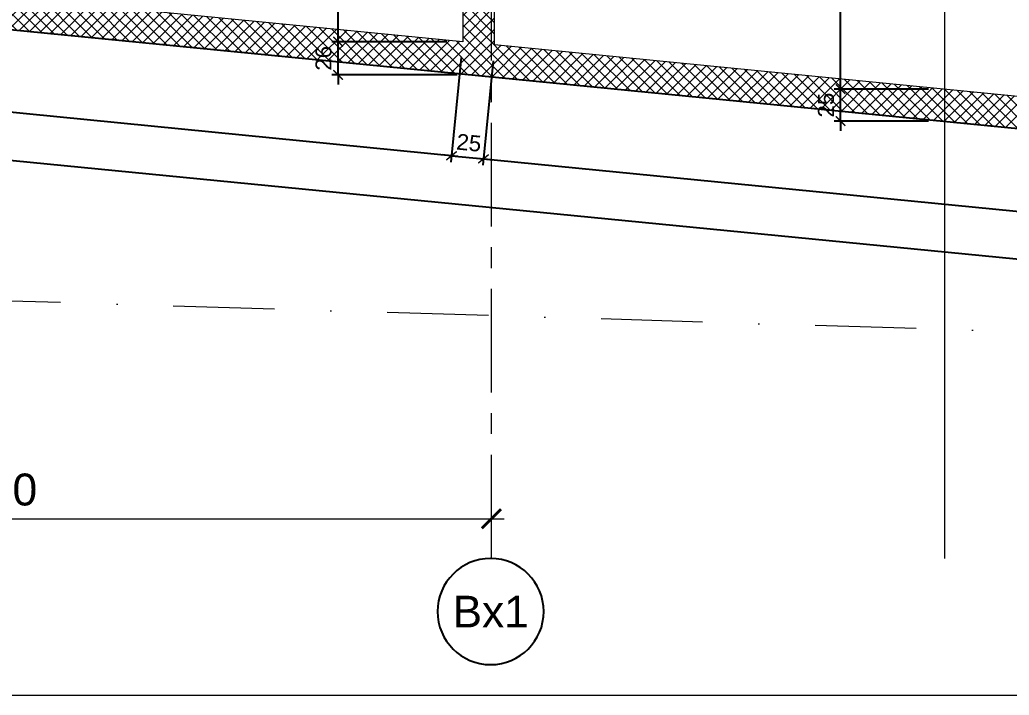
# Model space of a CAD drawing. Header units: centimetres. Extents: x 54080 to 59633, y -55119 to -48218.
# Drawn here: x 57873 to 58648, y -55119 to -54590 of the extents above; entities that cross this region are included whole.
import ezdxf
from ezdxf.enums import TextEntityAlignment as Align

# ---------------------------------------------------------------- set-up
doc = ezdxf.new("R2010")
doc.units = ezdxf.units.CM
doc.header["$LTSCALE"] = 50
doc.header["$MEASUREMENT"] = 0
for name, pattern in [('23486-A01$0${ Chain Double-Dash }', [0]), ('AXES', [2, 1.25, -0.25, 0.25, -0.25]), ('CACHE', [0.375, 0.25, -0.125]), ('CONTINU', [0]), ('Dot & Dashed', [335.138881, 158.75, -88.194444, 0, -88.194437])]:
    doc.linetypes.add(name, pattern=pattern)
doc.layers.get('0').update_dxf_attribs({"color": 8})
for name, color, linetype in [('AXES', 10, 'AXES'), ('BETON COUPE', 3, 'CONTINU'), ('BORD', 5, 'Continuous'), ('COTE 50ème', 1, 'Continuous')]:
    doc.layers.add(name, color=color, linetype=linetype)
for name, color, linetype, lineweight in [('BETON CACHE', 4, 'CACHE', 5), ('BETON HACHURE', 253, 'Continuous', 13), ('MACONNERIE COUPE', 7, 'Continuous', 30)]:
    doc.layers.add(name, color=color, linetype=linetype, lineweight=lineweight)
doc.layers.add('FMULT', color=150, linetype='Continuous', plot=False)
doc.layers.add('HORS GEL', color=7, linetype='CACHE', lineweight=15, true_color=0x00661a)
doc.styles.add('FN_TEXT_1.50', font='arial.ttf', dxfattribs={"height": 10})
doc.styles.add('RS_TEXT_1.50', font='arial.ttf', dxfattribs={"height": 12.5})
doc.styles.add('RS_TXT_100', font='arial.ttf', dxfattribs={"height": 25})
doc.styles.add('RS_TXT_50', font='arial.ttf', dxfattribs={"height": 12.5})
doc.dimstyles.new('RS_100CM_LINEAIRE', dxfattribs={"dimscale": 10, "dimtxt": 25, "dimasz": 1.5, "dimexe": 1, "dimexo": 2.5, "dimgap": 1, "dimtad": 1, "dimdec": 1, "dimrnd": 0.5, "dimdsep": 46, "dimtxsty": 'RS_TXT_100', "dimblk1": 'ARCHTICK', "dimblk2": 'ARCHTICK', "dimsah": 1, "dimcen": 2.5, "dimdle": 1, "dimclrt": 4, "dimadec": 0, "dimazin": 2, "dimtfac": 1, "dimtdec": 1, "dimtix": 1, "dimtmove": 2, "dimatfit": 3, "dimfxl": 1, "dimtolj": 1, "dimtzin": 0, "dimarcsym": 0})
doc.dimstyles.new('RS_50CM_LINEAIRE', dxfattribs={"dimscale": 5, "dimtxt": 12.5, "dimasz": 1.5, "dimexe": 1, "dimexo": 2.5, "dimgap": 1, "dimtad": 1, "dimdec": 1, "dimrnd": 0.5, "dimdsep": 46, "dimtxsty": 'RS_TXT_50', "dimblk1": 'ARCHTICK', "dimblk2": 'ARCHTICK', "dimsah": 1, "dimcen": 2.5, "dimdle": 1, "dimclrt": 4, "dimadec": 0, "dimazin": 2, "dimtfac": 1, "dimtdec": 1, "dimtix": 1, "dimtmove": 2, "dimatfit": 3, "dimfxl": 1, "dimtolj": 1, "dimtzin": 0, "dimarcsym": 0})

# ---------------------------------------------------------------- blocks, each defined once
blk = doc.blocks.new('AXES_FN')
at = {"color": 0, "linetype": 'Continuous'}
blk.add_circle((0, 15), 22.18, dxfattribs=at)
at = {"color": 0, "style": 'FN_TEXT_1.50'}
blk.add_attdef('AXES', text='', height=12.5, dxfattribs=at).set_placement((-48.89, 20.63), align=Align.MIDDLE_CENTER)
blk = doc.blocks.new('_ArchTick')
at = {"color": 0, "linetype": 'ByBlock', "const_width": 0.15}
blk.add_lwpolyline([(-0.5, -0.5), (0.5, 0.5)], dxfattribs=at)
blk = doc.blocks.new('*D129')
at = {"layer": 'AXES', "color": 0, "linetype": 'Continuous', "lineweight": -2, "ltscale": 0.5, "transparency": 16777216}
for p, q in [((73433.45, -46019.73), (73433.45, -46003.66)), ((74203.45, -46019.73), (74203.45, -46003.66)), ((73423.45, -46013.66), (74213.45, -46013.66))]:
    blk.add_line(p, q, dxfattribs=at)
at = {"layer": 'Defpoints', "color": 0, "linetype": 'Continuous', "ltscale": 0.5, "transparency": 16777216}
for p in [(74203.45, -46013.66), (73433.45, -46044.73), (74203.45, -46044.73)]:
    blk.add_point(p, dxfattribs=at)
at = {"layer": 'AXES', "color": 0, "linetype": 'Continuous', "lineweight": -2, "ltscale": 0.5, "transparency": 16777216, "xscale": 15, "yscale": 15, "zscale": 15, "rotation": 180}
blk.add_blockref('_ArchTick', (73433.45, -46013.66), dxfattribs=at)
at = {"layer": 'AXES', "color": 0, "linetype": 'Continuous', "lineweight": -2, "ltscale": 0.5, "transparency": 16777216, "xscale": 15, "yscale": 15, "zscale": 15}
blk.add_blockref('_ArchTick', (74203.45, -46013.66), dxfattribs=at)
at = {"layer": 'AXES', "color": 4, "linetype": 'Continuous', "lineweight": 5, "ltscale": 0.5, "transparency": 16777216, "insert": (73818.45, -45990.9), "char_height": 25, "attachment_point": 5, "style": 'RS_TXT_100'}
blk.add_mtext('\\A1;770', dxfattribs=at)
blk = doc.blocks.new('*D986')
at = {"layer": 'COTE 50ème', "color": 0, "lineweight": -2, "ltscale": 0.5, "transparency": 16777216}
for p, q in [((58122.54, -54607.62), (58122.54, -54600.12)), ((58207.67, -54607.62), (58117.54, -54607.62)), ((58122.54, -54633.54), (58122.54, -54607.62)), ((58215.88, -54633.54), (58117.54, -54633.54)), ((58122.54, -54633.54), (58122.54, -54641.04))]:
    blk.add_line(p, q, dxfattribs=at)
at = {"layer": 'Defpoints', "color": 0, "ltscale": 0.5, "transparency": 16777216}
for p in [(58122.54, -54607.62), (58220.17, -54607.62), (58228.38, -54633.54)]:
    blk.add_point(p, dxfattribs=at)
at = {"layer": 'COTE 50ème', "color": 0, "lineweight": -2, "ltscale": 0.5, "transparency": 16777216, "xscale": 7.5, "yscale": 7.5, "zscale": 7.5}
for p, rotation in [((58122.54, -54607.62), 270), ((58122.54, -54633.54), 90)]:
    blk.add_blockref('_ArchTick', p, dxfattribs=dict(at, rotation=rotation))
at = {"layer": 'COTE 50ème', "color": 4, "ltscale": 0.5, "transparency": 16777216, "insert": (58111.16, -54620.58), "char_height": 12.5, "attachment_point": 5, "rotation": 90, "style": 'RS_TXT_50'}
blk.add_mtext('\\A1;26', dxfattribs=at)
blk = doc.blocks.new('*D987')
at = {"layer": 'COTE 50ème', "color": 0, "lineweight": -2, "ltscale": 0.5, "transparency": 16777216}
for p, q in [((58122.54, -54612.62), (58122.54, -54117.36)), ((58145.17, -54122.36), (58117.54, -54122.36)), ((58207.67, -54607.62), (58117.54, -54607.62))]:
    blk.add_line(p, q, dxfattribs=at)
at = {"layer": 'Defpoints', "color": 0, "ltscale": 0.5, "transparency": 16777216}
for p in [(58122.54, -54122.36), (58157.67, -54122.36), (58220.17, -54607.62)]:
    blk.add_point(p, dxfattribs=at)
at = {"layer": 'COTE 50ème', "color": 0, "lineweight": -2, "ltscale": 0.5, "transparency": 16777216, "xscale": 7.5, "yscale": 7.5, "zscale": 7.5}
for p, rotation in [((58122.54, -54122.36), 90), ((58122.54, -54607.62), 270)]:
    blk.add_blockref('_ArchTick', p, dxfattribs=dict(at, rotation=rotation))
at = {"layer": 'COTE 50ème', "color": 4, "ltscale": 0.5, "transparency": 16777216, "insert": (58111.16, -54364.99), "char_height": 12.5, "attachment_point": 5, "rotation": 90, "style": 'RS_TXT_50'}
blk.add_mtext('\\A1;485.5', dxfattribs=at)
blk = doc.blocks.new('*D1005')
at = {"layer": 'COTE 50ème', "color": 0, "lineweight": -2, "ltscale": 0.5, "transparency": 16777216}
for p, q in [((58516.22, -54644.69), (58516.22, -54637.19)), ((58585.17, -54644.69), (58511.22, -54644.69)), ((58516.22, -54669.81), (58516.22, -54644.69)), ((58585.17, -54669.81), (58511.22, -54669.81)), ((58516.22, -54669.81), (58516.22, -54677.31))]:
    blk.add_line(p, q, dxfattribs=at)
at = {"layer": 'Defpoints', "color": 0, "ltscale": 0.5, "transparency": 16777216}
for p in [(58516.22, -54644.69), (58597.67, -54644.69), (58597.67, -54669.81)]:
    blk.add_point(p, dxfattribs=at)
at = {"layer": 'COTE 50ème', "color": 0, "lineweight": -2, "ltscale": 0.5, "transparency": 16777216, "xscale": 7.5, "yscale": 7.5, "zscale": 7.5}
for p, rotation in [((58516.22, -54644.69), 270), ((58516.22, -54669.81), 90)]:
    blk.add_blockref('_ArchTick', p, dxfattribs=dict(at, rotation=rotation))
at = {"layer": 'COTE 50ème', "color": 4, "ltscale": 0.5, "transparency": 16777216, "insert": (58504.84, -54657.25), "char_height": 12.5, "attachment_point": 5, "rotation": 90, "style": 'RS_TXT_50'}
blk.add_mtext('\\A1;25', dxfattribs=at)
blk = doc.blocks.new('*D1006')
at = {"layer": 'COTE 50ème', "color": 0, "lineweight": -2, "ltscale": 0.5, "transparency": 16777216}
for p, q in [((58516.22, -54649.69), (58516.22, -53442.36)), ((58565.17, -53447.36), (58511.22, -53447.36)), ((58585.17, -54644.69), (58511.22, -54644.69))]:
    blk.add_line(p, q, dxfattribs=at)
at = {"layer": 'Defpoints', "color": 0, "ltscale": 0.5, "transparency": 16777216}
for p in [(58516.22, -53447.36), (58577.67, -53447.36), (58597.67, -54644.69)]:
    blk.add_point(p, dxfattribs=at)
at = {"layer": 'COTE 50ème', "color": 0, "lineweight": -2, "ltscale": 0.5, "transparency": 16777216, "xscale": 7.5, "yscale": 7.5, "zscale": 7.5}
for p, rotation in [((58516.22, -53447.36), 90), ((58516.22, -54644.69), 270)]:
    blk.add_blockref('_ArchTick', p, dxfattribs=dict(at, rotation=rotation))
at = {"layer": 'COTE 50ème', "color": 4, "ltscale": 0.5, "transparency": 16777216, "insert": (58504.84, -54046.03), "char_height": 12.5, "attachment_point": 5, "rotation": 90, "style": 'RS_TXT_50'}
blk.add_mtext('\\A1;1197.5', dxfattribs=at)
blk = doc.blocks.new('*D1383')
at = {"layer": 'COTE 50ème', "color": 0, "lineweight": -2, "ltscale": 0.5, "transparency": 16777216}
for p, q in [((56913.95, -54491.9), (56905.91, -54573.73)), ((58216.38, -54697.39), (56901.43, -54568.26)), ((58218.95, -54620.06), (58210.91, -54701.88))]:
    blk.add_line(p, q, dxfattribs=at)
at = {"layer": 'Defpoints', "color": 0, "ltscale": 0.5, "transparency": 16777216}
for p in [(56915.17, -54479.46), (56906.4, -54568.75), (58220.17, -54607.62)]:
    blk.add_point(p, dxfattribs=at)
at = {"layer": 'COTE 50ème', "color": 0, "lineweight": -2, "ltscale": 0.5, "transparency": 16777216, "xscale": 7.5, "yscale": 7.5, "zscale": 7.5}
for p, rotation in [((56906.4, -54568.75), 174.3913441653871), ((58211.4, -54696.9), 354.3913441653871)]:
    blk.add_blockref('_ArchTick', p, dxfattribs=dict(at, rotation=rotation))
at = {"layer": 'COTE 50ème', "color": 4, "ltscale": 0.5, "transparency": 16777216, "insert": (57560.02, -54621.5), "char_height": 12.5, "attachment_point": 5, "rotation": 354.39134, "style": 'RS_TXT_50'}
blk.add_mtext('\\A1;1311.5', dxfattribs=at)
blk = doc.blocks.new('*D1389')
at = {"layer": 'COTE 50ème', "color": 0, "lineweight": -2, "ltscale": 0.5, "transparency": 16777216}
for p, q in [((58218.95, -54620.06), (58210.91, -54701.88)), ((58243.95, -54622.51), (58235.91, -54704.34)), ((58211.4, -54696.9), (58203.94, -54696.17)), ((58211.4, -54696.9), (58236.4, -54699.36)), ((58236.4, -54699.36), (58243.87, -54700.09))]:
    blk.add_line(p, q, dxfattribs=at)
at = {"layer": 'Defpoints', "color": 0, "ltscale": 0.5, "transparency": 16777216}
for p in [(58220.17, -54607.62), (58245.17, -54610.07), (58236.4, -54699.36)]:
    blk.add_point(p, dxfattribs=at)
at = {"layer": 'COTE 50ème', "color": 0, "lineweight": -2, "ltscale": 0.5, "transparency": 16777216, "xscale": 7.5, "yscale": 7.5, "zscale": 7.5}
for p, rotation in [((58211.4, -54696.9), 354.3913441653871), ((58236.4, -54699.36), 174.3913441653871)]:
    blk.add_blockref('_ArchTick', p, dxfattribs=dict(at, rotation=rotation))
at = {"layer": 'COTE 50ème', "color": 4, "ltscale": 0.5, "transparency": 16777216, "insert": (58225.02, -54686.8), "char_height": 12.5, "attachment_point": 5, "rotation": 354.39134, "style": 'RS_TXT_50'}
blk.add_mtext('\\A1;25', dxfattribs=at)
blk = doc.blocks.new('*D1390')
at = {"layer": 'COTE 50ème', "color": 0, "lineweight": -2, "ltscale": 0.5, "transparency": 16777216}
for p, q in [((58243.95, -54622.51), (58235.91, -54704.34)), ((58231.43, -54698.87), (59248.88, -54798.79)), ((59251.45, -54721.45), (59243.41, -54803.28))]:
    blk.add_line(p, q, dxfattribs=at)
at = {"layer": 'Defpoints', "color": 0, "ltscale": 0.5, "transparency": 16777216}
for p in [(58245.17, -54610.07), (59252.67, -54709.01), (59243.9, -54798.3)]:
    blk.add_point(p, dxfattribs=at)
at = {"layer": 'COTE 50ème', "color": 0, "lineweight": -2, "ltscale": 0.5, "transparency": 16777216, "xscale": 7.5, "yscale": 7.5, "zscale": 7.5}
for p, rotation in [((58236.4, -54699.36), 174.3913441653871), ((59243.9, -54798.3), 354.3913441653871)]:
    blk.add_blockref('_ArchTick', p, dxfattribs=dict(at, rotation=rotation))
at = {"layer": 'COTE 50ème', "color": 4, "ltscale": 0.5, "transparency": 16777216, "insert": (58741.27, -54737.5), "char_height": 12.5, "attachment_point": 5, "rotation": 354.39134, "style": 'RS_TXT_50'}
blk.add_mtext('\\A1;1012.5', dxfattribs=at)
blk = doc.blocks.new('*D1391')
at = {"layer": 'COTE 50ème', "color": 0, "lineweight": -2, "ltscale": 0.5, "transparency": 16777216}
for p, q in [((54463.32, -54276.36), (54454.07, -54370.55)), ((59272.58, -54838.72), (54449.58, -54365.08)), ((59276.37, -54749.02), (59267.12, -54843.21))]:
    blk.add_line(p, q, dxfattribs=at)
at = {"layer": 'Defpoints', "color": 0, "ltscale": 0.5, "transparency": 16777216}
for p in [(54464.54, -54263.92), (54454.56, -54365.57), (59277.59, -54736.58)]:
    blk.add_point(p, dxfattribs=at)
at = {"layer": 'COTE 50ème', "color": 0, "lineweight": -2, "ltscale": 0.5, "transparency": 16777216, "xscale": 7.5, "yscale": 7.5, "zscale": 7.5}
for p, rotation in [((54454.56, -54365.57), 174.3913441652517), ((59267.61, -54838.23), 354.3913441652516)]:
    blk.add_blockref('_ArchTick', p, dxfattribs=dict(at, rotation=rotation))
at = {"layer": 'COTE 50ème', "color": 4, "ltscale": 0.5, "transparency": 16777216, "insert": (56862.19, -54590.57), "char_height": 12.5, "attachment_point": 5, "rotation": 354.39134, "style": 'RS_TXT_50'}
blk.add_mtext('\\A1;4836', dxfattribs=at)
blk = doc.blocks.new('A$C99aa3423')
at = {"layer": 'AXES', "lineweight": 5, "ltscale": 1.3}
blk.add_line((2040, -4150), (2040, -1058.41), dxfattribs=at)
at = {"layer": 'HORS GEL', "linetype": '23486-A01$0${ Chain Double-Dash }', "ltscale": 1.2}
blk.add_line((2395, 1580), (2395, -4150), dxfattribs=at)
at = {"layer": 'AXES', "linetype": 'ByBlock'}
ref = blk.add_blockref('AXES_FN', (2039.38, -4163.46), dxfattribs=dict(at, xscale=-1.875, yscale=1.875, zscale=1.875, rotation=180))
ref.add_attrib('AXES', 'Bx1', dxfattribs={"layer": '0', "color": 0, "height": 24.75, "style": 'RS_TEXT_1.50'}).set_placement((2039.38, -4191.58), align=Align.MIDDLE)
at = {"layer": 'AXES', "linetype": 'Continuous', "lineweight": 5, "ltscale": 0.5}
dim = blk.add_linear_dim(base=(2040, -4118.93), p1=(1270, -4150), p2=(2040, -4150), dimstyle='RS_100CM_LINEAIRE', dxfattribs=at)
dim.commit()
dim.dimension.update_dxf_attribs({"geometry": '*D129', "text_midpoint": (1655, -4096.17), "insert": (-72163.45, 41894.73)})

msp = doc.modelspace()

# ---------------------------------------------------------------- hatches: boundary and pattern name
at = {"layer": 'BETON HACHURE', "transparency": 33554585}
h = msp.add_hatch(dxfattribs=at)
h.set_pattern_fill('ANSI37', color=256, scale=50, angle=270, style=0)
h.set_pattern_definition([(315, (861.459, 19655.393), (4.4194174, 4.4194174), []), (45, (861.459, 19655.393), (-4.4194174, 4.4194174), [])])
h.paths.add_polyline_path([(56357.67, -51847.22), (56382.67, -51847.22), (56382.67, -52172.22), (56357.67, -52172.22)], flags=0)
h.paths.add_polyline_path([(56357.67, -51847.22), (56382.67, -51847.22), (56382.67, -52172.22), (56357.67, -52172.22)], flags=0)
h.paths.add_polyline_path([(58537.67, -51987.36), (58537.67, -52037.36), (58617.67, -52037.36), (58617.67, -51987.36)], flags=0)
h.paths.add_polyline_path([(58157.67, -51987.36), (58157.67, -52037.36), (58237.67, -52037.36), (58237.67, -51987.36)], flags=0)
edge = h.paths.add_edge_path(flags=0)
edge.add_arc((58197.67, -50672.36), 40, 0, 360)
edge = h.paths.add_edge_path(flags=0)
edge.add_arc((58197.67, -49997.36), 40, 0, 360)
edge = h.paths.add_edge_path(flags=0)
edge.add_arc((58197.67, -51272.36), 40, 0, 360)
h.paths.add_polyline_path([(59277.67, -49527.22), (54853.83, -49527.22), (54464.54, -54263.92), (59277.59, -54736.58), (59277.67, -54713.51)])
edge = h.paths.add_edge_path(flags=0)
edge.add_arc((58197.67, -51272.36), 40, 0, 360)
h.paths.add_polyline_path([(56982.67, -49552.22), (56982.67, -49972.36), (57007.67, -49972.36), (57007.67, -49552.22), (58577.68, -49552.22), (58577.67, -50022.36), (58617.67, -50022.36), (58617.67, -49552.22), (59247.67, -49552.22), (59247.67, -51282.36), (58617.67, -51282.36), (58617.67, -50647.36), (58577.67, -50647.36), (58577.67, -51312.36), (59247.67, -51312.36), (59247.67, -52057.36), (58577.67, -52057.36), (58577.67, -53447.36), (58617.67, -53447.36), (58617.67, -52087.36), (59247.67, -52087.36), (59247.67, -54709.01), (58245.17, -54610.07), (58245.17, -54122.36), (58220.17, -54122.36), (58220.17, -54607.62), (56915.17, -54479.46), (56915.17, -54122.36), (56890.17, -54122.36), (56890.17, -54477.01), (55702.67, -54360.39), (55702.67, -54122.36), (55652.67, -54122.36), (55652.67, -54355.48), (54491.47, -54241.45), (54666.86, -52107.36), (54872.67, -52107.36), (54872.67, -52057.36), (54670.97, -52057.36), (54672.82, -52037.36), (54872.67, -52037.36), (54872.67, -51987.36), (54676.72, -51987.36), (54733.43, -51297.36), (54872.67, -51297.36), (54872.67, -51247.36), (54737.54, -51247.36), (54782.74, -50697.36), (54872.67, -50697.36), (54872.67, -50647.36), (54786.85, -50647.36), (54876.86, -49552.22), (55655.17, -49552.22), (55655.17, -49972.36), (55680.17, -49972.36), (55680.17, -49552.22)], flags=16)
h.paths.add_polyline_path([(58157.67, -51232.36), (58157.67, -51312.36), (58237.67, -51312.36), (58237.67, -51232.36)], flags=0)

# ---------------------------------------------------------------- linework, layer by layer
at = {"layer": 'BETON CACHE', "color": 232, "linetype": 'Dot & Dashed', "ltscale": 0.01}
msp.add_lwpolyline([(59078.3, -54847.46), (57765.06, -54807.71), (54417.81, -54401.92), (54818.91, -49521.26), (58468.18, -49407.74), (59057.59, -49414.31)], close=True, dxfattribs=at)
at = {"layer": 'BETON COUPE', "lineweight": 5}
msp.add_lwpolyline([(59277.67, -49527.22), (54853.83, -49527.22), (54464.54, -54263.92), (59277.59, -54736.58), (59277.67, -54713.51)], close=True, dxfattribs=at)
msp.add_lwpolyline([(58577.67, -50647.36), (58577.67, -51312.36), (59247.67, -51312.36), (59247.67, -52057.36), (58577.67, -52057.36), (58577.67, -53447.36), (58617.67, -53447.36), (58617.67, -52087.36), (59247.67, -52087.36), (59247.67, -54709.01), (58245.17, -54610.07), (58245.17, -54122.36), (58220.17, -54122.36), (58220.17, -54607.62), (56915.17, -54479.46), (56915.17, -54122.36), (56890.17, -54122.36), (56890.17, -54477.01), (55702.67, -54360.39)], dxfattribs=at)
at = {"layer": 'BORD'}
msp.add_lwpolyline([(59277.67, -54713.51), (59277.67, -49527.22), (54853.83, -49527.22), (54464.54, -54263.92), (59277.59, -54736.58)], close=True, dxfattribs=at)
at = {"layer": 'FMULT', "lineweight": 5, "ltscale": 0.5}
msp.add_lwpolyline([(54080.24, -55119.47), (59376.01, -55119.47), (59376.01, -48775.25), (54080.24, -48775.25)], close=True, dxfattribs=at)

# ---------------------------------------------------------------- block references
at = {"layer": 'MACONNERIE COUPE', "lineweight": 5, "ltscale": 0.5}
msp.add_blockref('A$C99aa3423', (56202.67, -50862.36), dxfattribs=at)

# ---------------------------------------------------------------- dimensions: what is measured, and where the dimension line sits
at = {"layer": 'COTE 50ème', "ltscale": 0.5}
for base, p1, p2, angle, picture, middle in [((58516.22, -53447.36), (58597.67, -54644.69), (58577.67, -53447.36), 90, '*D1006', (58504.84, -54046.03)), ((58122.54, -54122.36), (58220.17, -54607.62), (58157.67, -54122.36), 90, '*D987', (58111.16, -54364.99)), ((58122.54, -54607.62), (58228.38, -54633.54), (58220.17, -54607.62), 90, '*D986', (58111.16, -54620.58)), ((58236.4, -54699.36), (58220.17, -54607.62), (58245.17, -54610.07), 354.39134, '*D1389', (58225.02, -54686.8)), ((59243.9, -54798.3), (58245.17, -54610.07), (59252.67, -54709.01), 354.39134, '*D1390', (58741.27, -54737.5)), ((58516.22, -54644.69), (58597.67, -54669.81), (58597.67, -54644.69), 90, '*D1005', (58504.84, -54657.25))]:
    dim = msp.add_linear_dim(base=base, p1=p1, p2=p2, angle=angle, dimstyle='RS_50CM_LINEAIRE', dxfattribs=at)
    dim.commit()
    dim.dimension.update_dxf_attribs({"geometry": picture, "text_midpoint": middle})
for p1, p2, distance, picture, middle in [((59277.59, -54736.58), (54464.54, -54263.92), 102.14, '*D1391', (56862.19, -54590.57)), ((58220.17, -54607.62), (56915.17, -54479.46), 89.72, '*D1383', (57560.02, -54621.5))]:
    dim = msp.add_aligned_dim(p1=p1, p2=p2, distance=distance, dimstyle='RS_50CM_LINEAIRE', dxfattribs=at)
    dim.commit()
    dim.dimension.update_dxf_attribs({"geometry": picture, "text_midpoint": middle})

doc.saveas('drawing.dxf')
